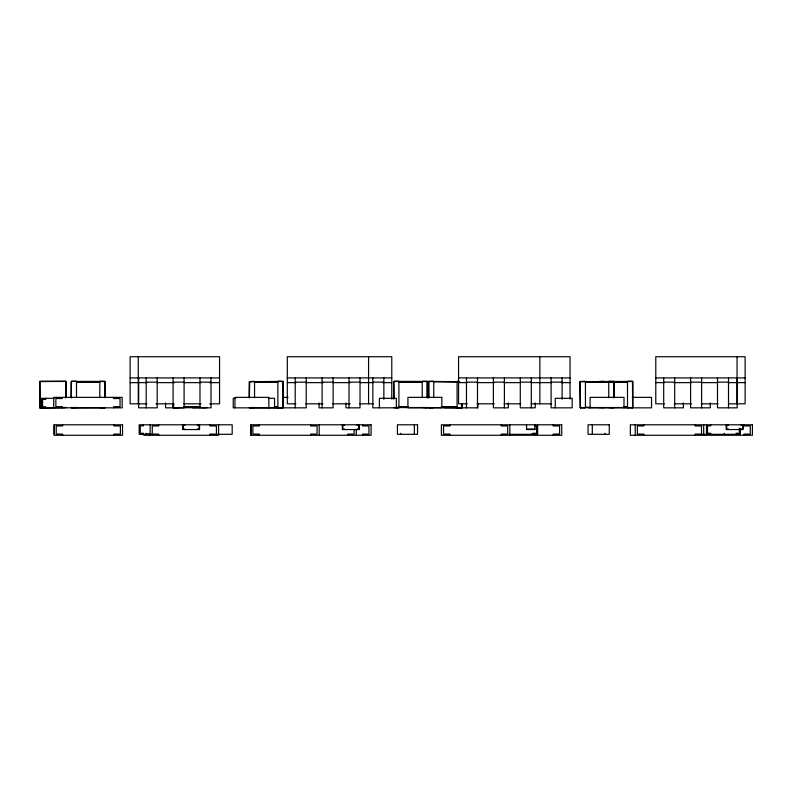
<?xml version="1.0" encoding="UTF-8"?>
<svg xmlns="http://www.w3.org/2000/svg" width="792" height="792" viewBox="0 0 792 792"><rect width="100%" height="100%" fill="white"/><g stroke="black" fill="none" stroke-linecap="round" stroke-linejoin="round"><path stroke-width="1.19" d="M462.36 403.831L462.142 407.83L428.472 407.573M277.853 407.672L282.833 407.712L282.972 381.397L283.011 407.781L249.569 407.83M422.215 407.474L427.294 407.83M627.492 407.811L627.492 381.397L632.511 381.368L632.61 407.811L632.61 381.397L580.18 381.685L580.318 407.543M65.766 397.683L65.904 381.397L39.659 381.497L39.818 407.83L122.186 407.84L122.186 397.356L53.737 397.356L53.737 407.84M39.729 381.447L39.659 407.702L66.082 407.524L39.917 407.84L39.689 381.457L65.766 381.397M76.497 397.683L76.497 381.397L71.478 381.368L71.211 397.683M99.802 397.683L99.802 381.397L104.881 381.378L71.379 381.397L71.428 397.683M173.596 407.83L207.167 407.573L201.871 407.672M249.252 397.683L249.569 381.358L249.47 397.683M422.215 397.683L422.215 381.397L427.383 381.427L393.891 381.368L398.921 381.368L398.921 407.811L372.844 407.84L372.844 377.913M459.053 381.685L428.601 381.427L433.759 381.368L433.759 397.683M580.358 407.83L585.437 407.781L585.437 381.397L580.18 381.536L580.457 407.811M598.99 381.457L604.187 381.358L604.187 382.1M604.187 381.497L598.96 381.605M613.721 407.83L608.741 407.623M66.082 397.683L65.944 381.427L39.867 381.427M105.029 381.605L105.098 397.683L104.999 381.457M173.596 407.811L173.547 403.831L173.408 407.781L178.576 407.672M277.853 407.811L277.853 381.397L282.883 381.368L249.292 381.685L249.381 397.683M283.1 407.613L283.071 381.605L277.853 381.397M427.383 381.427L427.482 397.683M427.244 397.683L427.492 381.635M427.215 381.586L427.343 397.683M613.939 397.683L613.721 381.358L613.721 397.683M76.497 381.378L71.488 381.457M249.569 381.536L254.549 381.368L254.549 397.683M249.559 381.635L254.549 381.497M254.549 407.474L249.272 407.623M398.921 381.457L393.654 381.536L393.624 398.911L393.634 381.586L393.941 398.911M427.195 407.524L393.624 407.573L398.921 407.672M428.601 381.427L428.789 397.683M580.407 407.524L580.18 381.536L585.437 381.427M613.77 397.683L614.008 381.586M627.492 381.536L632.699 381.516L632.699 407.642M457.063 407.672L462.182 407.543M71.428 407.83L105.039 407.712M427.195 381.457L422.215 381.497M632.749 407.524L580.16 407.573L585.437 407.712M613.83 381.447L608.741 381.368L608.741 397.683M462.271 407.642L462.271 403.831M71.211 407.573L76.497 407.474M99.802 381.457L104.92 381.655M428.551 381.516L433.759 381.457M428.63 381.566L428.64 397.683M173.408 407.553L173.28 403.831M428.789 407.83L433.759 407.623M65.865 381.407L65.815 397.683M104.881 407.83L99.802 407.672M632.501 407.741L627.492 407.623M130.116 377.913L219.552 377.913M287.298 377.913L391.773 377.913M458.558 377.913L539.847 377.913M540.104 377.913L570.032 377.913M655.786 377.913L745.114 377.913M457.063 407.811L457.063 381.397L459.053 381.358M457.063 381.397L459.053 381.536M608.741 381.397L613.899 381.497M76.497 381.724L99.802 381.853L76.497 381.912M277.853 381.764L254.549 381.853L277.853 381.912M398.921 381.724L422.215 381.803M433.759 381.764L457.063 382.1M585.437 381.853L627.492 381.803M398.921 381.912L422.215 381.972L398.921 382.1M585.437 381.972L627.492 381.912M76.497 382.1L99.802 382.041M146.183 382.15L157.192 382.15M173.082 382.15L184.1 382.15M199.98 382.15L210.999 382.15M254.549 382.1L277.853 382.041M295.208 382.15L306.217 382.15M322.106 382.15L333.125 382.15M349.015 382.15L360.023 382.15M372.844 382.15L383.863 382.15M466.478 382.15L477.487 382.15M493.376 382.15L504.395 382.15M520.285 382.15L531.293 382.15M551.103 382.15L562.122 382.15M585.437 382.1L627.492 382.041M663.696 382.15L674.705 382.15M690.594 382.15L701.613 382.15M717.502 382.15L728.511 382.15M130.116 382.635L146.886 382.635M156.737 382.635L173.983 382.635M183.833 382.635L201.079 382.635M209.692 382.635L219.552 382.635M287.298 382.635L295.911 382.635M305.762 382.635L323.007 382.635M332.858 382.635L350.104 382.635M359.954 382.635L373.299 382.635M383.15 382.635L391.773 382.635M458.558 382.635L467.181 382.635M477.031 382.635L494.277 382.635M504.128 382.635L520.136 382.635M531.224 382.635L551.559 382.635M561.409 382.635L570.032 382.635M655.786 382.635L664.399 382.635M674.259 382.635L691.495 382.635M701.346 382.635L717.354 382.635M728.442 382.635L745.114 382.635M283.249 397.356L288.09 397.356M632.174 397.356L651.539 397.356L651.539 407.84L588.07 407.84M54.242 398.307L41.531 398.307L41.531 407.84M235.66 398.307L233.244 398.307L233.244 407.84L306.217 407.84L306.217 377.913M268.498 398.307L274.547 398.307L274.547 407.84M146.886 403.821L130.116 403.821L130.116 356.727L219.552 356.727L219.552 403.821L209.692 403.821M155.975 403.821L173.983 403.821M183.833 403.821L201.079 403.821M295.911 403.821L287.298 403.821L287.298 356.727L391.773 356.727L391.773 399.109M305.762 403.821L323.007 403.821M332.66 403.821L350.104 403.821M359.746 403.821L373.299 403.821M467.181 403.821L458.558 403.821L458.558 356.727L570.032 356.727L570.032 399.109M477.031 403.821L494.277 403.821M504.128 403.821L520.77 403.821M531.224 403.821L551.559 403.821M664.399 403.821L655.786 403.821L655.786 356.727L745.114 356.727L745.114 403.821L728.442 403.821M674.259 403.821L691.495 403.821M701.346 403.821L718.017 403.821M200.643 407.098L183.477 407.098L200.643 407.227M277.853 407.098L274.171 407.098L277.853 407.227M398.921 407.098L408.731 407.098L398.921 407.227M457.063 407.098L441.124 407.098L457.063 407.227M585.437 407.098L590.347 407.444M627.492 407.098L623.809 407.098L627.492 407.227M183.477 407.345L200.643 407.395M274.171 407.345L277.853 407.395M398.921 407.395L408.731 407.444M441.124 407.296L457.063 407.444M623.809 407.444L627.492 407.395M604.187 407.672L598.92 407.524M192.466 407.84L210.999 407.84L210.999 377.913M443.946 407.84L477.833 407.84L477.833 403.178M534.471 425.849L536.59 425.849L536.59 433.264L533.412 433.264L533.412 434.323M526.532 429.026L535.006 429.026M145.906 434.105L151.252 434.105M151.025 434.323L139.184 434.323L139.184 424.789L232.185 424.789L232.185 434.323L217.661 434.323M509.147 434.323L537.649 434.323L537.649 424.789M702.494 434.323L740.381 434.323L740.381 428.363M143.768 435.273L218.572 435.273L218.572 424.789M428.541 381.605L428.482 397.683M462.043 407.524L462.043 403.831M743.846 424.789L743.846 425.957L750.262 425.957L750.262 434.105L743.846 434.105L743.846 435.273M743.134 424.789L743.134 429.551L726.185 429.551L726.185 424.789M741.015 424.789L741.015 425.314L742.599 425.314L742.599 429.026L741.015 429.026L741.015 429.551M739.322 428.323L739.322 433.264L736.144 433.264L736.144 434.323M737.203 377.913L737.203 407.84L717.502 407.84L717.502 377.913M737.065 356.727L737.065 403.821M728.511 377.913L728.511 407.84M728.303 424.789L728.303 425.314L726.719 425.314L726.719 429.026L728.303 429.026L728.303 429.551M724.274 433.264L724.274 434.323M710.721 424.789L710.721 425.849L707.543 425.849L707.543 433.264L710.721 433.264L710.721 434.323M710.295 402.95L710.295 407.84L690.594 407.84L690.594 377.913M706.484 424.789L706.484 434.323M703.682 424.789L703.682 435.273M701.613 377.913L701.613 407.84M695.119 424.789L695.119 425.957L701.534 425.957L701.534 434.105L695.119 434.105L695.119 435.273M683.397 402.95L683.397 407.84L663.696 407.84L663.696 377.913M674.705 377.913L674.705 407.84M643.787 424.789L643.787 425.957L637.362 425.957L637.362 434.105L643.787 434.105L643.787 435.273M635.224 424.789L635.224 435.273M623.997 407.84L623.997 397.356L590.109 397.356L590.109 407.84M605.019 433.264L605.019 434.323M592.307 424.789L592.307 434.323M562.122 377.913L562.122 399.277M555.232 407.84L555.232 398.307L572.18 398.307L572.18 407.84L551.103 407.84L551.103 377.913M553.192 424.789L553.192 425.957L559.607 425.957L559.607 434.105L553.192 434.105L553.192 435.273M539.847 356.727L539.847 403.821M535.214 402.95L535.214 407.84L520.285 407.84L520.285 377.913M535.006 424.789L535.006 429.551L526.532 429.551L526.532 424.789M532.145 433.264L532.145 434.323M531.293 377.913L531.293 407.84M509.85 424.789L509.85 435.273M508.316 402.95L508.316 407.84L493.376 407.84L493.376 377.913M504.395 377.913L504.395 407.84M501.287 424.789L501.287 425.957L507.712 425.957L507.712 434.105L501.287 434.105L501.287 435.273M477.487 377.913L477.487 407.84M466.478 377.913L466.478 407.84M449.955 424.789L449.955 425.957L443.54 425.957L443.54 434.105L449.955 434.105L449.955 435.273M414.365 424.789L414.365 434.323M400.594 433.264L400.594 434.323M396.356 407.84L396.356 398.307L379.408 398.307L379.408 407.84M383.863 377.913L383.863 399.277M368.577 356.727L368.577 403.821M362.538 424.789L362.538 425.957L368.953 425.957L368.953 434.105L362.538 434.105L362.538 435.273M360.023 377.913L360.023 407.84L345.936 407.84L345.936 402.95M359.281 424.789L359.281 429.551L342.342 429.551L342.342 424.789M357.162 424.789L357.162 425.314L358.756 425.314L358.756 429.026L357.162 429.026L357.162 429.551M356.271 429.452L356.271 435.273M354.123 429.452L354.123 434.105L347.708 434.105L347.708 435.273M349.015 377.913L349.015 407.84M344.461 424.789L344.461 425.314L342.867 425.314L342.867 429.026L344.461 429.026L344.461 429.551M333.125 377.913L333.125 407.84L319.037 407.84L319.037 402.95M322.106 377.913L322.106 407.84M319.196 424.789L319.196 435.273M310.642 424.789L310.642 425.957L317.057 425.957L317.057 434.105L310.642 434.105L310.642 435.273M295.208 377.913L295.208 407.84M268.854 407.84L268.854 397.356L234.967 397.356L234.967 407.84M259.301 424.789L259.301 425.957L252.886 425.957L252.886 434.105L259.301 434.105L259.301 435.273M251.173 424.789L251.173 435.273M210.019 424.789L210.019 425.957L216.434 425.957L216.434 434.105L210.019 434.105L210.019 435.273M199.98 377.913L199.98 407.84M199.564 424.789L199.564 429.551L182.615 429.551L182.615 424.789M197.446 424.789L197.446 425.314L199.03 425.314L199.03 429.026L197.446 429.026L197.446 429.551M184.734 424.789L184.734 425.314L183.14 425.314L183.14 429.026L184.734 429.026L184.734 429.551M184.1 377.913L184.1 407.84L165.558 407.84L165.558 402.95M173.082 377.913L173.082 407.84M158.677 424.789L158.677 425.957L152.262 425.957L152.262 434.105L158.677 434.105L158.677 435.273M157.192 377.913L157.192 407.84L138.659 407.84L138.659 377.913M150.124 424.789L150.124 435.273M146.183 377.913L146.183 407.84M146.183 433.264L146.183 434.323M143.421 424.789L143.421 425.849L140.243 425.849L140.243 433.264L143.421 433.264L143.421 434.323M138.263 356.727L138.263 403.821M113.979 424.789L113.979 425.957L120.394 425.957L120.394 434.105L113.979 434.105L113.979 435.273M113.632 397.356L113.632 398.524L120.047 398.524L120.047 406.672L113.632 406.672L113.632 407.84M113.474 397.356L113.474 398.524M104.782 381.397L104.782 397.683M71.27 381.685L71.339 397.683M62.637 424.789L62.637 425.957L56.222 425.957L56.222 434.105L62.637 434.105L62.637 435.273M62.291 397.356L62.291 398.524L55.876 398.524L55.876 406.672L62.291 406.672L62.291 407.84M54.242 424.789L54.242 434.323M45.768 398.307L45.768 399.366L42.59 399.366L42.59 406.781L45.768 406.781L45.768 407.84M441.827 397.356L407.93 397.356L407.93 407.84L441.827 407.84L441.827 397.356M122.532 424.789L54.084 424.789L54.084 435.273L122.532 435.273L122.532 424.789M371.092 424.789L250.747 424.789L250.747 435.273L371.092 435.273L371.092 424.789M417.542 424.789L397.416 424.789L397.416 434.323L417.542 434.323L417.542 424.789M561.746 424.789L441.392 424.789L441.392 435.273L561.746 435.273L561.746 424.789M609.256 424.789L588.07 424.789L588.07 434.323L609.256 434.323L609.256 424.789M752.4 424.789L630.353 424.789L630.353 435.273L752.4 435.273L752.4 424.789"/></g></svg>
